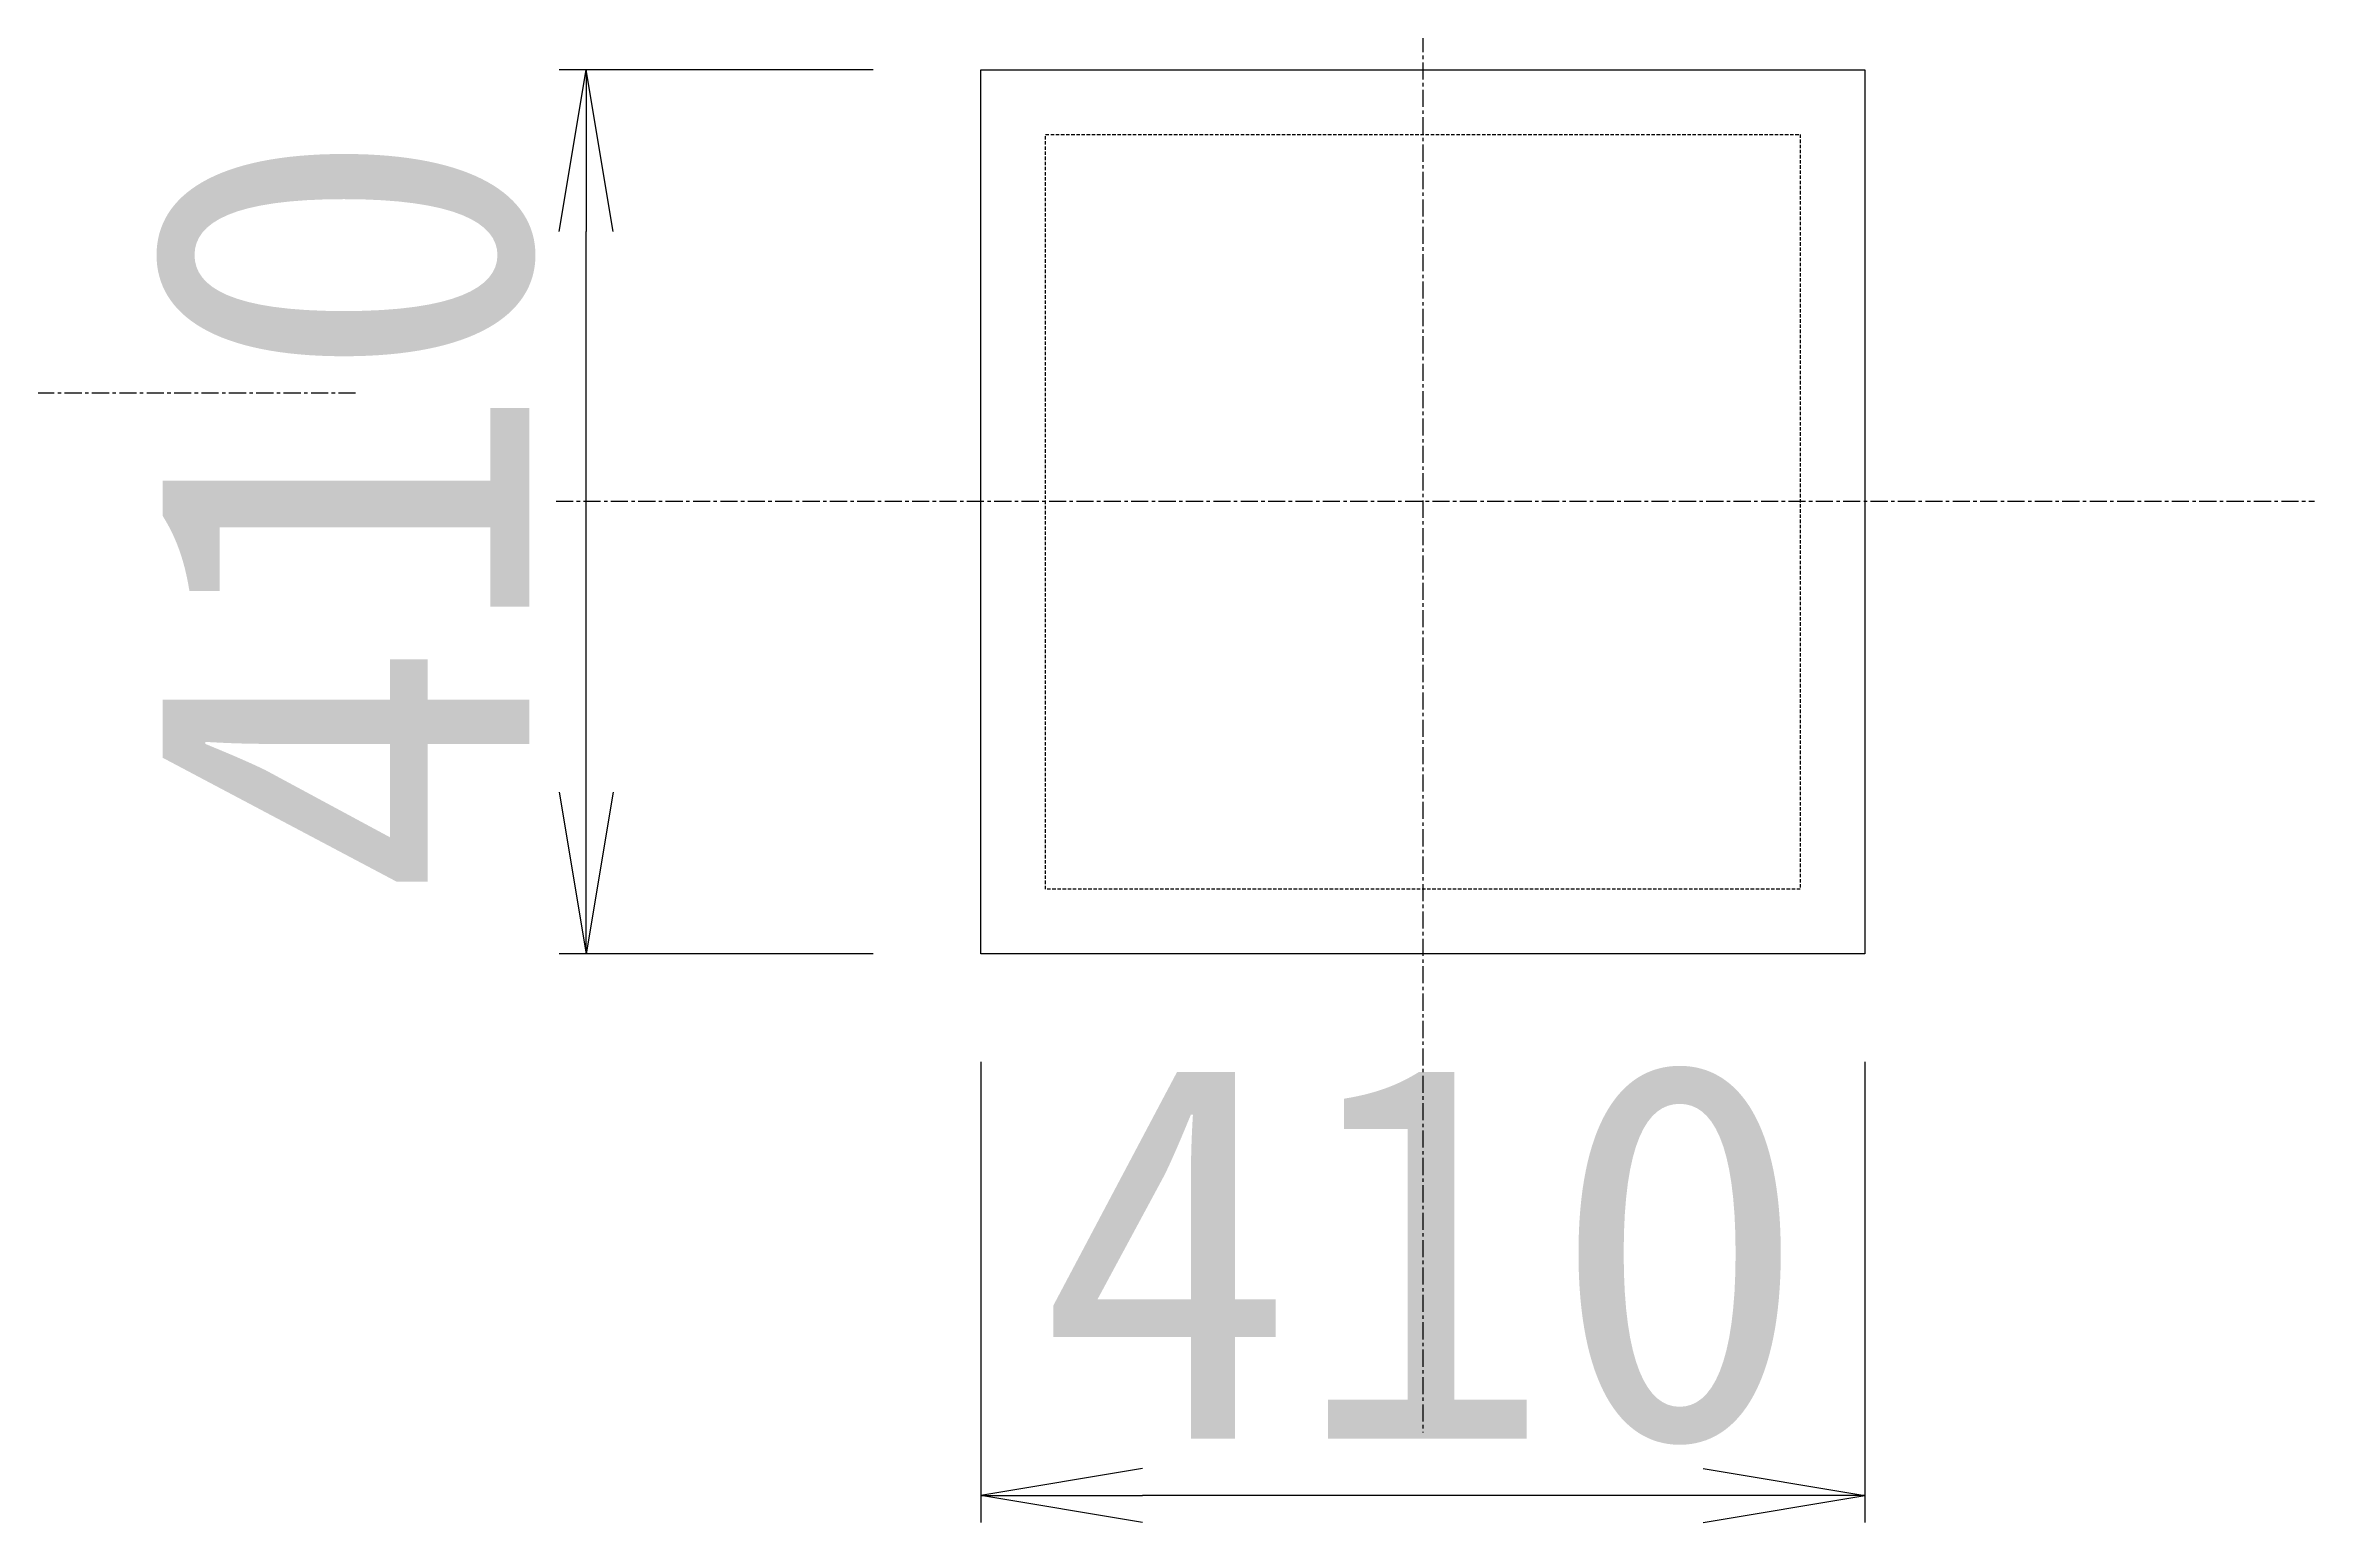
# Model space of a CAD drawing. Header units: millimetres. Extents: x -154198 to 210257, y -78304 to 147765.
# Drawn here: x 93814 to 94866, y 49502 to 50187 of the extents above; entities that cross this region are included whole.
import ezdxf

# ---------------------------------------------------------------- set-up
doc = ezdxf.new("R2010")
doc.units = ezdxf.units.MM
doc.header["$LTSCALE"] = 0.25
doc.linetypes.add('CENTER', pattern=[50.8, 31.75, -6.35, 6.35, -6.35])
doc.linetypes.add('HIDDEN', pattern=[9.525, 6.35, -3.175])
doc.layers.get('Defpoints').update_dxf_attribs({"color": 171})
for name, color, linetype in [('D-BMK', 2, 'CENTER'), ('D-STR-DIM', 7, 'Continuous'), ('D-STR-STR1-下部工', 1, 'Continuous')]:
    doc.layers.add(name, color=color, linetype=linetype)
doc.styles.add('MSゴシック_10', font='MS Gothic.ttf')
doc.dimstyles.new('DIM', dxfattribs={"dimscale": 100, "dimtxt": 3.5, "dimasz": 1.5, "dimexe": 0.25, "dimexo": 1, "dimgap": 0.5, "dimtad": 3, "dimdec": 0, "dimzin": 0, "dimdsep": 46, "dimtxsty": 'MSゴシック_10', "dimblk": 'OPEN', "dimcen": 0, "dimclrd": 256, "dimclre": 256, "dimclrt": 3, "dimaunit": 1, "dimadec": 3, "dimazin": 0, "dimtfac": 1, "dimtdec": 0, "dimtix": 1, "dimtmove": 2, "dimatfit": 2, "dimldrblk": 'OPEN', "dimfxl": 1, "dimtolj": 1, "dimtzin": 0, "dimarcsym": 2})

# ---------------------------------------------------------------- blocks, each defined once
blk = doc.blocks.new('_Open')
at = {"color": 0, "linetype": 'ByBlock', "lineweight": -2}
for p, q in [((-1, 0.167), (0, 0)), ((-1, -0.167), (0, 0)), ((0, 0), (-1, 0))]:
    blk.add_line(p, q, dxfattribs=at)
blk = doc.blocks.new('*D115')
at = {"layer": 'D-STR-DIM', "lineweight": -2, "transparency": 16777216}
for p, q in [((94247.6, 49716.1), (94247.6, 49502.4)), ((94657.6, 49716.1), (94657.6, 49502.4)), ((94582.6, 49514.9), (94322.6, 49514.9))]:
    blk.add_line(p, q, dxfattribs=at)
at = {"layer": 'Defpoints', "color": 0, "transparency": 16777216}
for p in [(94247.6, 49766.1), (94657.6, 49766.1), (94247.6, 49514.9)]:
    blk.add_point(p, dxfattribs=at)
at = {"layer": 'D-STR-DIM', "lineweight": -2, "transparency": 16777216, "xscale": 75, "yscale": 75, "zscale": 75, "rotation": 180}
blk.add_blockref('_Open', (94247.6, 49514.9), dxfattribs=at)
at = {"layer": 'D-STR-DIM', "lineweight": -2, "transparency": 16777216, "xscale": 75, "yscale": 75, "zscale": 75}
blk.add_blockref('_Open', (94657.6, 49514.9), dxfattribs=at)
at = {"layer": 'D-STR-DIM', "color": 3, "transparency": 16777216, "insert": (94452.6, 49627.4), "char_height": 175, "attachment_point": 5, "style": 'MSゴシック_10'}
blk.add_mtext('\\A1;410', dxfattribs=at)
blk = doc.blocks.new('*D116')
at = {"layer": 'D-STR-DIM', "lineweight": -2, "transparency": 16777216}
for p, q in [((94197.6, 50176.1), (94052.1, 50176.1)), ((94064.6, 49841.1), (94064.6, 50101.1)), ((94197.6, 49766.1), (94052.1, 49766.1))]:
    blk.add_line(p, q, dxfattribs=at)
at = {"layer": 'Defpoints', "color": 0, "transparency": 16777216}
for p in [(94064.6, 50176.1), (94247.6, 50176.1), (94247.6, 49766.1)]:
    blk.add_point(p, dxfattribs=at)
at = {"layer": 'D-STR-DIM', "lineweight": -2, "transparency": 16777216, "xscale": 75, "yscale": 75, "zscale": 75}
for p, rotation in [((94064.6, 50176.1), 90), ((94064.6, 49766.1), 270)]:
    blk.add_blockref('_Open', p, dxfattribs=dict(at, rotation=rotation))
at = {"layer": 'D-STR-DIM', "color": 3, "transparency": 16777216, "insert": (93952.1, 49971.1), "char_height": 175, "attachment_point": 5, "rotation": 90, "style": 'MSゴシック_10'}
blk.add_mtext('\\A1;410', dxfattribs=at)

msp = doc.modelspace()

# ---------------------------------------------------------------- linework, layer by layer
at = {"layer": 'D-BMK', "linetype": 'CENTER'}
for p, q in [((94452.6, 50408.1), (94452.6, 49544.1)), ((93957.6, 50026.1), (92602.6, 50026.1)), ((94050.6, 49976.1), (94866.1, 49976.1))]:
    msp.add_line(p, q, dxfattribs=at)
at = {"layer": 'D-STR-STR1-下部工'}
msp.add_lwpolyline([(94657.6, 49766.1), (94247.6, 49766.1), (94247.6, 50176.1), (94657.6, 50176.1)], close=True, dxfattribs=at)
at = {"layer": 'D-STR-STR1-下部工', "color": 4, "linetype": 'HIDDEN'}
msp.add_lwpolyline([(94627.6, 49796.1), (94277.6, 49796.1), (94277.6, 50146.1), (94627.6, 50146.1)], close=True, dxfattribs=at)

# ---------------------------------------------------------------- dimensions: what is measured, and where the dimension line sits
at = {"layer": 'D-STR-DIM'}
for base, p1, p2, angle, override, picture, middle in [((94064.6, 50176.1), (94247.6, 49766.1), (94247.6, 50176.1), 90, {"dimscale": 0, "dimtmove": 1}, '*D116', (93952.1, 49971.1)), ((94247.6, 49514.9), (94657.6, 49766.1), (94247.6, 49766.1), 180, {"dimscale": 0}, '*D115', (94452.6, 49627.4))]:
    dim = msp.add_linear_dim(base=base, p1=p1, p2=p2, angle=angle, dimstyle='DIM', override=override, dxfattribs=at)
    dim.commit()
    dim.dimension.update_dxf_attribs({"geometry": picture, "text_midpoint": middle})

doc.saveas('drawing.dxf')
